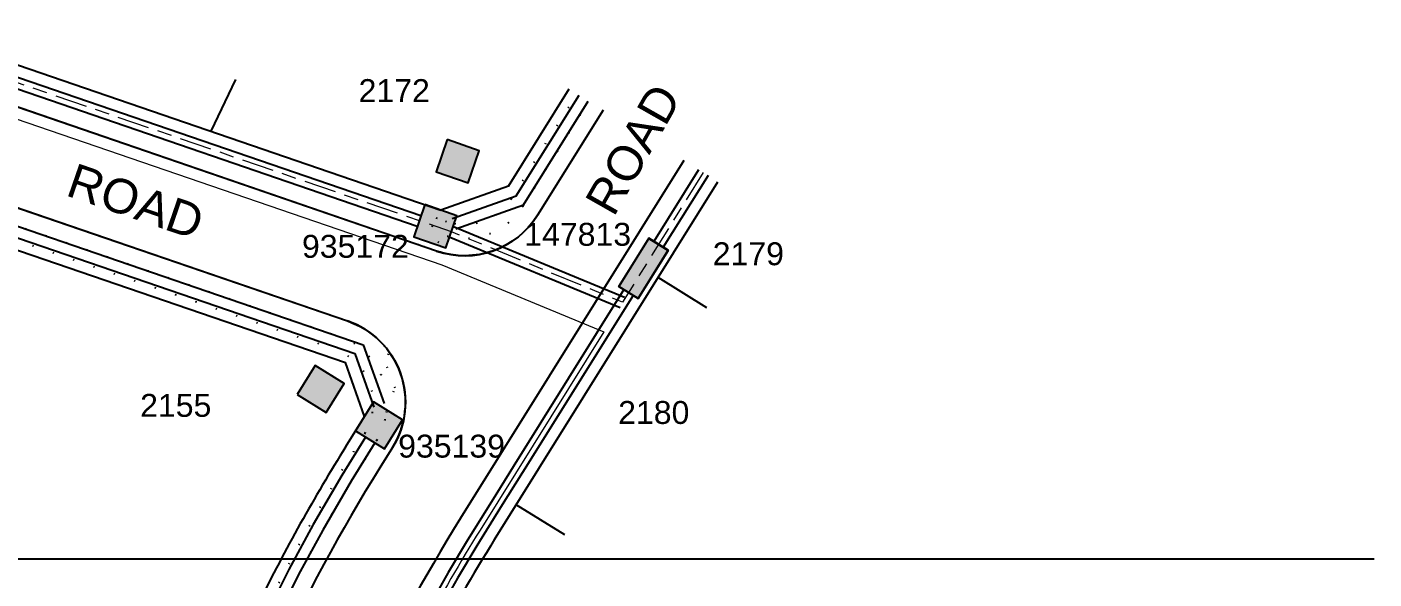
# Model space of a CAD drawing. Header units: metres. Extents: x 305809 to 306184, y 6275996 to 6276634.
# Drawn here: x 306043.4 to 306160.9, y 6276508.8 to 6276557 of the extents above; entities that cross this region are included whole.
import ezdxf
from ezdxf.enums import TextEntityAlignment as Align

# ---------------------------------------------------------------- set-up
doc = ezdxf.new("R2010")
doc.units = ezdxf.units.M
doc.header["$LTSCALE"] = 0.7
doc.linetypes.add('Cable Exist UG', pattern=[8.2, 4, -1.2, 1.8, -1.2])
doc.linetypes.add('DOT', pattern=[6.35, 0, -6.35])
doc.layers.get('0').update_dxf_attribs({"color": 6})
for name, color, linetype in [('_User Miscellaneous3', 11, 'Continuous'), ('_User Miscellaneous4', 7, 'Continuous'), ('_User Miscellaneous6', 7, 'Continuous'), ('_User Miscellaneous7', 150, 'Continuous'), ('_User Miscellaneous8', 7, 'Continuous'), ('_User_HV_Exist', 7, 'Continuous'), ('Cadastre Developer_SP_EXT', 4, 'Continuous'), ('Cadastre Developer_SP_NEW', 4, 'Continuous'), ('Cadastre Roads_SP_EXT', 8, 'Continuous'), ('Cadastre Roads_SP_NEW', 8, 'Continuous'), ('Mains_HV_NEW_V17', 2, 'Continuous'), ('SupportsUG_SP_LV_EXT', 7, 'Continuous'), ('SupportsUG_SP_LV_NEW', 2, 'Continuous'), ('SupportsUG_SP_LV_SL_EXT', 7, 'Continuous'), ('UG_Details_SP_MISC', 7, 'Continuous')]:
    doc.layers.add(name, color=color, linetype=linetype)
doc.layers.add('_User Notes', color=7, linetype='Continuous', plot=False)
doc.styles.add('ARIAL', font='arial.ttf', dxfattribs={"height": 2})
doc.styles.add('ARIAL 3.0', font='arial.ttf', dxfattribs={"height": 3})
doc.styles.add('COLUMN_LABEL', font='arial.ttf')
doc.styles.add('POLE_LABEL', font='arial.ttf')
doc.styles.get("Standard").update_dxf_attribs({"font": 'arial.ttf'})
doc.styles.add('style1', font='iso3098b.shx')
doc.linetypes.add('Cable New UG', pattern='A,8,-1,["x",style1,S=3.5,R=0,X=0.35,Y=-1],-3.5', length=12.5)

# ---------------------------------------------------------------- blocks, each defined once
blk = doc.blocks.new('*U33')
at = {"lineweight": -3}
blk.add_lwpolyline([(-2.48, 2.49), (2.47, 2.49), (2.47, 0.51), (-2.48, 0.51)], close=True, dxfattribs=at)
for tag, flags, p in [('STREET_CODE', 9, (1.5, 3.5)), ('OWNED_BY', 9, (1.5, 3.3)), ('OPERATED_BY', 9, (1.5, 3.1)), ('STATE', 9, (1.5, 2.7)), ('SUPPORT_TYPE', 9, (1.5, 2.5)), ('MAINTAINED_BY', 9, (1.5, 2.9)), ('USAGE', 9, (1.5, 2.3)), ('SUBURB', 9, (1.5, 1.7)), ('STREETNAME', 9, (1.5, 1.5)), ('LEGEND', 9, (1.5, 2.1)), ('PARENT', 9, (1.5, 1.9)), ('LOCATION', 9, (1.5, 1.3)), ('NOTES', 9, (1.5, 1.1)), ('Z', 1, (1.5, 0.9))]:
    blk.add_attdef(tag, text='', height=0.2, dxfattribs=dict(flags=flags)).set_placement(p, align=Align.MIDDLE_LEFT)
at = {"layer": '_User Miscellaneous4', "style": 'ARIAL', "flags": 8}
blk.add_attdef('ASSET_NUM', text='', height=2, dxfattribs=at).set_placement((2, 5.5), align=Align.MIDDLE_LEFT)
blk = doc.blocks.new('*U49')
at = {"layer": '_User Miscellaneous7'}
blk.add_hatch(color=256, dxfattribs=at).paths.add_polyline_path([(7.48, -1.49), (7.48, 1.48), (4.51, 1.48), (4.51, -1.49)])
at = {"layer": '_User Miscellaneous8'}
blk.add_hatch(color=256, dxfattribs=at).paths.add_polyline_path([(1.48, -1.49), (1.48, 1.48), (-1.49, 1.48), (-1.49, -1.49)])
at = {"layer": '_User Miscellaneous7'}
blk.add_lwpolyline([(7.48, 1.48), (4.51, 1.48), (4.51, -1.49), (7.48, -1.49)], close=True, dxfattribs=at)
at = {"layer": '_User Miscellaneous8'}
blk.add_lwpolyline([(1.48, 1.48), (-1.49, 1.48), (-1.49, -1.49), (1.48, -1.49)], close=True, dxfattribs=at)
at = {"flags": 9}
for tag, style, p in [('STRUCTURE_PLANT_NUMBER', 'POLE_LABEL', (1.81, 0.03)), ('STREET_CODE', 'COLUMN_LABEL', (1.81, -0.2))]:
    blk.add_attdef(tag, text='', height=0.2, dxfattribs=dict(at, style=style)).set_placement(p, align=Align.MIDDLE_LEFT)
for tag, p in [('COLUMN_TYPE', (1.81, -0.4)), ('OWNED_BY', (1.81, -0.6)), ('STATE', (1.81, -0.8)), ('USAGE', (1.81, -1)), ('LEGEND', (1.81, -1.2)), ('STREETNAME', (1.81, -1.6)), ('SUBURB', (1.81, -1.8)), ('LOCATION', (1.81, -1.4)), ('NOTES', (1.81, -2))]:
    blk.add_attdef(tag, text='', height=0.2, dxfattribs=at).set_placement(p, align=Align.MIDDLE_LEFT)
at = {"flags": 1}
blk.add_attdef('Z', (1.81, -2.35), '', height=0.2, dxfattribs=at)
at = {"layer": '_User Miscellaneous6', "style": 'ARIAL', "flags": 8}
blk.add_attdef('ASSET_NUM', text='', height=2, dxfattribs=at).set_placement((2, 2), align=Align.MIDDLE_LEFT)
blk = doc.blocks.new('*U50')
at = {"layer": '_User Miscellaneous7'}
blk.add_hatch(color=256, dxfattribs=at).paths.add_polyline_path([(7.48, -1.49), (7.48, 1.48), (4.51, 1.48), (4.51, -1.49)])
at = {"layer": '_User Miscellaneous8'}
blk.add_hatch(color=256, dxfattribs=at).paths.add_polyline_path([(1.48, -1.49), (1.48, 1.48), (-1.49, 1.48), (-1.49, -1.49)])
at = {"layer": '_User Miscellaneous7'}
blk.add_lwpolyline([(7.48, 1.48), (4.51, 1.48), (4.51, -1.49), (7.48, -1.49)], close=True, dxfattribs=at)
at = {"layer": '_User Miscellaneous8'}
blk.add_lwpolyline([(1.48, 1.48), (-1.49, 1.48), (-1.49, -1.49), (1.48, -1.49)], close=True, dxfattribs=at)
at = {"flags": 9}
for tag, style, p in [('STRUCTURE_PLANT_NUMBER', 'POLE_LABEL', (1.81, 0.03)), ('STREET_CODE', 'COLUMN_LABEL', (1.81, -0.2))]:
    blk.add_attdef(tag, text='', height=0.2, dxfattribs=dict(at, style=style)).set_placement(p, align=Align.MIDDLE_LEFT)
for tag, p in [('COLUMN_TYPE', (1.81, -0.4)), ('OWNED_BY', (1.81, -0.6)), ('STATE', (1.81, -0.8)), ('USAGE', (1.81, -1)), ('LEGEND', (1.81, -1.2)), ('STREETNAME', (1.81, -1.6)), ('SUBURB', (1.81, -1.8)), ('LOCATION', (1.81, -1.4)), ('NOTES', (1.81, -2))]:
    blk.add_attdef(tag, text='', height=0.2, dxfattribs=at).set_placement(p, align=Align.MIDDLE_LEFT)
at = {"flags": 1}
blk.add_attdef('Z', (1.81, -2.35), '', height=0.2, dxfattribs=at)
at = {"layer": '_User Miscellaneous6', "style": 'ARIAL', "flags": 8}
blk.add_attdef('ASSET_NUM', text='', height=2, dxfattribs=at).set_placement((2, 2), align=Align.MIDDLE_LEFT)
blk = doc.blocks.new('*U51')
blk.add_hatch(color=256).paths.add_polyline_path([(-2.48, 2.49), (-2.48, 0.51), (2.48, 0.51), (2.48, 2.49)])
blk.add_lwpolyline([(-2.48, 0.51), (2.48, 0.51), (2.48, 2.49), (-2.48, 2.49)], close=True)
for tag, p, flags in [('OWNED_BY', (0, 1.3), 9), ('STATE', (0, 1.1), 9), ('SUPPORT_TYPE', (0, 0.9), 9), ('USAGE', (0, 0.7), 9), ('LEGEND', (0, 0.5), 9), ('LOCATION', (0, 0.3), 9), ('NOTES', (0, 0.1), 9), ('PARENT', (0, -0.1), 9), ('STREETNAME', (0, -0.3), 9), ('SUBURB', (0, -0.5), 1)]:
    blk.add_attdef(tag, p, '', height=0.2, dxfattribs=dict(flags=flags))
at = {"layer": '_User Miscellaneous6', "style": 'ARIAL', "flags": 8}
blk.add_attdef('ASSET_NUM', text='', height=2, dxfattribs=at).set_placement((1.5, 7.5), align=Align.TOP_LEFT)

msp = doc.modelspace()

# ---------------------------------------------------------------- linework, layer by layer
at = {"layer": '_User Miscellaneous3', "color": 2, "linetype": 'DOT', "ltscale": 0.4}
for p, q in [((306085.67, 6276541.98), (306091.4, 6276551.16)), ((306086.69, 6276541.34), (306092.42, 6276550.52)), ((306013.08, 6276549.77), (306070.78, 6276529.94))]:
    msp.add_line(p, q, dxfattribs=at)
at = {"layer": '_User Miscellaneous3', "color": 2, "linetype": 'DOT', "ltscale": 0.4, "flags": 128}
for points in [[(305997.73, 6276553.78), (306070.37, 6276528.82)], [(306078.17, 6276537.77), (306079.05, 6276540.32)], [(306079.23, 6276540.26), (306079.05, 6276540.32)], [(306080.04, 6276539.98), (306079.23, 6276540.26)], [(306077.6, 6276537.96), (306078.43, 6276538.52), (306079.85, 6276538.04), (306080.18, 6276537.16)], [(306079.59, 6276537.29), (306080.08, 6276538.71)], [(306074.58, 6276529.18), (306074.7, 6276527.67), (306075.53, 6276525.47), (306076.28, 6276525.8)], [(306074.33, 6276526.59), (306075.03, 6276528.62)], [(306074.79, 6276523.32), (306075.99, 6276526.81)]]:
    msp.add_lwpolyline(points, dxfattribs=at)
for points in [[(306085.67, 6276541.98, -0.349278), (306080.04, 6276539.98)], [(306086.69, 6276541.34, -0.32833), (306080.08, 6276538.71, -0.32833)], [(306072.92, 6276521.53), (306071.92, 6276519.93, 0.063272), (306055.39, 6276484.01), (306050.32, 6276467.91), (306049.01, 6276467.74, -0.421873), (306044.41, 6276465.41)], [(306073.94, 6276520.9), (306072.94, 6276519.29, 0.063272), (306056.54, 6276483.65), (306051.3, 6276467.02)]]:
    msp.add_lwpolyline(points, format="xyb", dxfattribs=at)
at = {"layer": '_User Miscellaneous3', "color": 2, "linetype": 'DOT', "ltscale": 0.4}
for radius, start, end in [(6.2, 56.7212, 69.8023), (6.2, 23.4673, 56.7212), (5, 328.8312, 69.8023), (6.2, 328.8312, 352.5338)]:
    msp.add_arc((306068.64, 6276524.12), radius, start, end, dxfattribs=at)
at = {"layer": '_User Notes', "color": 230}
msp.add_line((305949.16, 6276510.56), (306160.94, 6276510.56), dxfattribs=at)
at = {"layer": '_User_HV_Exist', "color": 7, "linetype": 'Cable Exist UG', "lineweight": 0, "flags": 128}
msp.add_lwpolyline([(306102.43, 6276544.28), (306095.37, 6276532.96), (306080.45, 6276539.12), (305992.85, 6276569.2), (305997.02, 6276581.34)], dxfattribs=at)
at = {"layer": 'Cadastre Developer_SP_EXT'}
for p, q in [((306039.43, 6276554.78), (306079.53, 6276541)), ((306000.66, 6276551.93), (306071.22, 6276527.68)), ((306059.49, 6276547.89), (306061.65, 6276552.4)), ((306085.43, 6276543.1), (306090.72, 6276551.58)), ((306084.22, 6276512.25), (306103.7, 6276543.48)), ((306085.43, 6276543.1), (306079.53, 6276541)), ((306102.73, 6276532.48), (306098.49, 6276535.12)), ((306072.88, 6276522.99), (306071.22, 6276527.68)), ((306071.24, 6276520.35), (306072.88, 6276522.99)), ((306090.35, 6276512.63), (306086.1, 6276515.27))]:
    msp.add_line(p, q, dxfattribs=at)
for radius, end in [(157.65, 153.7276), (142.35, 156.8949)]:
    msp.add_arc((306205.01, 6276436.92), radius, 148.0479, end, dxfattribs=at)
at = {"layer": 'Cadastre Developer_SP_NEW'}
for p, q in [((306039.43, 6276554.78), (306079.53, 6276541)), ((306085.43, 6276543.1), (306090.72, 6276551.58)), ((306084.22, 6276512.25), (306103.7, 6276543.48))]:
    msp.add_line(p, q, dxfattribs=at)
at = {"layer": 'Cadastre Roads_SP_EXT'}
for p, q in [((306004.05, 6276554.46), (306071.38, 6276531.32)), ((306079.16, 6276537.43), (306038.3, 6276551.47)), ((306093.69, 6276549.73), (306087.96, 6276540.55)), ((306100.73, 6276545.34), (306081.25, 6276514.11)), ((306075.31, 6276520.26), (306074.21, 6276518.5))]:
    msp.add_line(p, q, dxfattribs=at)
for centre, radius, start, end in [((306081.6, 6276544.52), 7.5, 251.0352, 328.0479), ((306068.95, 6276524.23), 7.5, 328.0479, 71.0352), ((306205.01, 6276436.92), 154.15, 148.0479, 162.5296), ((306205.01, 6276436.92), 145.85, 148.0479, 162.5296)]:
    msp.add_arc(centre, radius, start, end, dxfattribs=at)
at = {"layer": 'Cadastre Roads_SP_NEW', "flags": 128}
for points in [[(306093.69, 6276549.73), (306087.96, 6276540.55, -0.349278), (306079.16, 6276537.43), (306038.3, 6276551.47, -0.414214), (306033.64, 6276561), (306036.89, 6276570.46)], [(305991.99, 6276543.09), (305994.6, 6276550.01, -0.405709), (306004.05, 6276554.46), (306071.38, 6276531.32, -0.482275), (306075.31, 6276520.26), (306074.21, 6276518.5)]]:
    msp.add_lwpolyline(points, format="xyb", dxfattribs=at)
at = {"layer": 'Mains_HV_NEW_V17', "color": 2, "linetype": 'Cable New UG', "lineweight": 0, "flags": 128}
msp.add_lwpolyline([(306035.49, 6276586.53), (306028.86, 6276567.22), (305998.88, 6276577.52), (305996.01, 6276569.17, 1), (305995.36, 6276567.28), (305994.71, 6276565.39), (306014.53, 6276558.58), (306037.38, 6276550.73), (306079.62, 6276536.21), (306093.76, 6276530.37), (306082.95, 6276513.05, 0.034314), (306073.69, 6276495.64, 0.026624), (306068.12, 6276481.15), (306062.52, 6276463.36), (306065.65, 6276457.16), (306102.45, 6276444.53, 0.030141), (306110.61, 6276442.42, 0.042045), (306115.94, 6276441.73), (306109.66, 6276422.58, -0.24113), (306114.69, 6276411.85, -0.03938), (306114.46, 6276409.82), (306113.64, 6276405.63, -0.022359), (306112.11, 6276399.29, -0.024347), (306109.8, 6276392.57), (306101.86, 6276372.63), (306089.81, 6276342.39), (306080.57, 6276319.2), (306065.25, 6276280.74), (306057.46, 6276260.87, 0.005601), (306051.98, 6276245.85), (306044.43, 6276223.37), (306037.84, 6276203.31)], format="xyb", dxfattribs=at)
at = {"layer": 'UG_Details_SP_MISC'}
for p, q in [((306038.51, 6276554.02), (306077.79, 6276540.52)), ((306038.2, 6276553.11), (306077.48, 6276539.61)), ((306086.1, 6276542.25), (306091.59, 6276551.04)), ((306086.74, 6276541.46), (306092.4, 6276550.53)), ((306019.63, 6276547.5), (306072.77, 6276529.24)), ((306019.32, 6276546.59), (306072.02, 6276528.48)), ((306102.02, 6276544.53), (306098.11, 6276538.27)), ((306102.84, 6276544.02), (306098.93, 6276537.76)), ((306080.53, 6276540.26), (306086.1, 6276542.25)), ((306080.85, 6276539.36), (306086.74, 6276541.46)), ((306080.27, 6276538.67), (306095.18, 6276532.51)), ((306080.63, 6276539.56), (306095.55, 6276533.4)), ((306095.49, 6276534.07), (306085.84, 6276518.59)), ((306096.31, 6276533.56), (306086.65, 6276518.08)), ((306072.77, 6276529.24), (306074.58, 6276524.12)), ((306072.02, 6276528.48), (306073.68, 6276523.8)), ((306072.97, 6276521.18), (306070.89, 6276517.83)), ((306073.79, 6276520.67), (306071.72, 6276517.34)), ((306085.84, 6276518.59), (306083.94, 6276515.54)), ((306070.89, 6276517.83), (306068.39, 6276513.54)), ((306071.72, 6276517.34), (306069.23, 6276513.06)), ((306086.65, 6276518.08), (306084.75, 6276515.03)), ((306083.94, 6276515.54), (306081.85, 6276512.18)), ((306084.75, 6276515.03), (306082.67, 6276511.68)), ((306068.39, 6276513.54), (306066.26, 6276509.61)), ((306069.23, 6276513.06), (306067.12, 6276509.17)), ((306081.85, 6276512.18), (306080.16, 6276509.35)), ((306082.67, 6276511.68), (306080.99, 6276508.86)), ((306066.26, 6276509.61), (306063.09, 6276503.2)), ((306067.12, 6276509.17), (306063.96, 6276502.79)), ((306080.16, 6276509.35), (306078.42, 6276506.25)), ((306080.99, 6276508.86), (306079.26, 6276505.79))]:
    msp.add_line(p, q, dxfattribs=at)

# ---------------------------------------------------------------- block references
at = {"layer": 'SupportsUG_SP_LV_EXT', "rotation": 58.16051322921496}
msp.add_blockref('*U51', (306098.49, 6276535.12), dxfattribs=at)
at = {"layer": 'SupportsUG_SP_LV_NEW'}
ref = msp.add_blockref('*U33', (306098.49, 6276535.12), dxfattribs=dict(at, rotation=58.16051321581167))
ref.add_attrib('ASSET_NUM_001', '147813', (306086.81, 6276537.89), dxfattribs={"layer": '_User Miscellaneous6', "height": 2, "style": 'ARIAL'})
at = {"layer": 'SupportsUG_SP_LV_SL_EXT'}
ref = msp.add_blockref('*U50', (306079.05, 6276539.6), dxfattribs=dict(at, rotation=71.0352441559326))
ref.add_attrib('ASSET_NUM_001', '935172', (306067.42, 6276536.84), dxfattribs={"layer": '_User Miscellaneous6', "height": 2, "style": 'ARIAL'})
ref = msp.add_blockref('*U49', (306074.14, 6276522.2), dxfattribs=dict(at, rotation=148.0479280788394))
ref.add_attrib('ASSET_NUM_001', '935139', (306075.81, 6276519.39), dxfattribs={"layer": '_User Miscellaneous6', "height": 2, "style": 'ARIAL'})

# ---------------------------------------------------------------- texts
at = {"layer": 'Cadastre Developer_SP_EXT', "style": 'ARIAL'}
for s, p in [('2172', (306072.36, 6276550.44)), ('2179', (306103.25, 6276536.19)), ('2155', (306053.3, 6276522.95)), ('2180', (306095, 6276522.33))]:
    msp.add_text(s, height=2, dxfattribs=at).set_placement(p)
at = {"layer": 'Cadastre Roads_SP_EXT', "color": 3, "style": 'ARIAL 3.0'}
for rotation, p in [(60.3752, (306094.61, 6276540.32)), (341.0352, (306046.7, 6276542.32))]:
    msp.add_text('ROAD', height=3, rotation=rotation, dxfattribs=at).set_placement(p)

doc.saveas('drawing.dxf')
